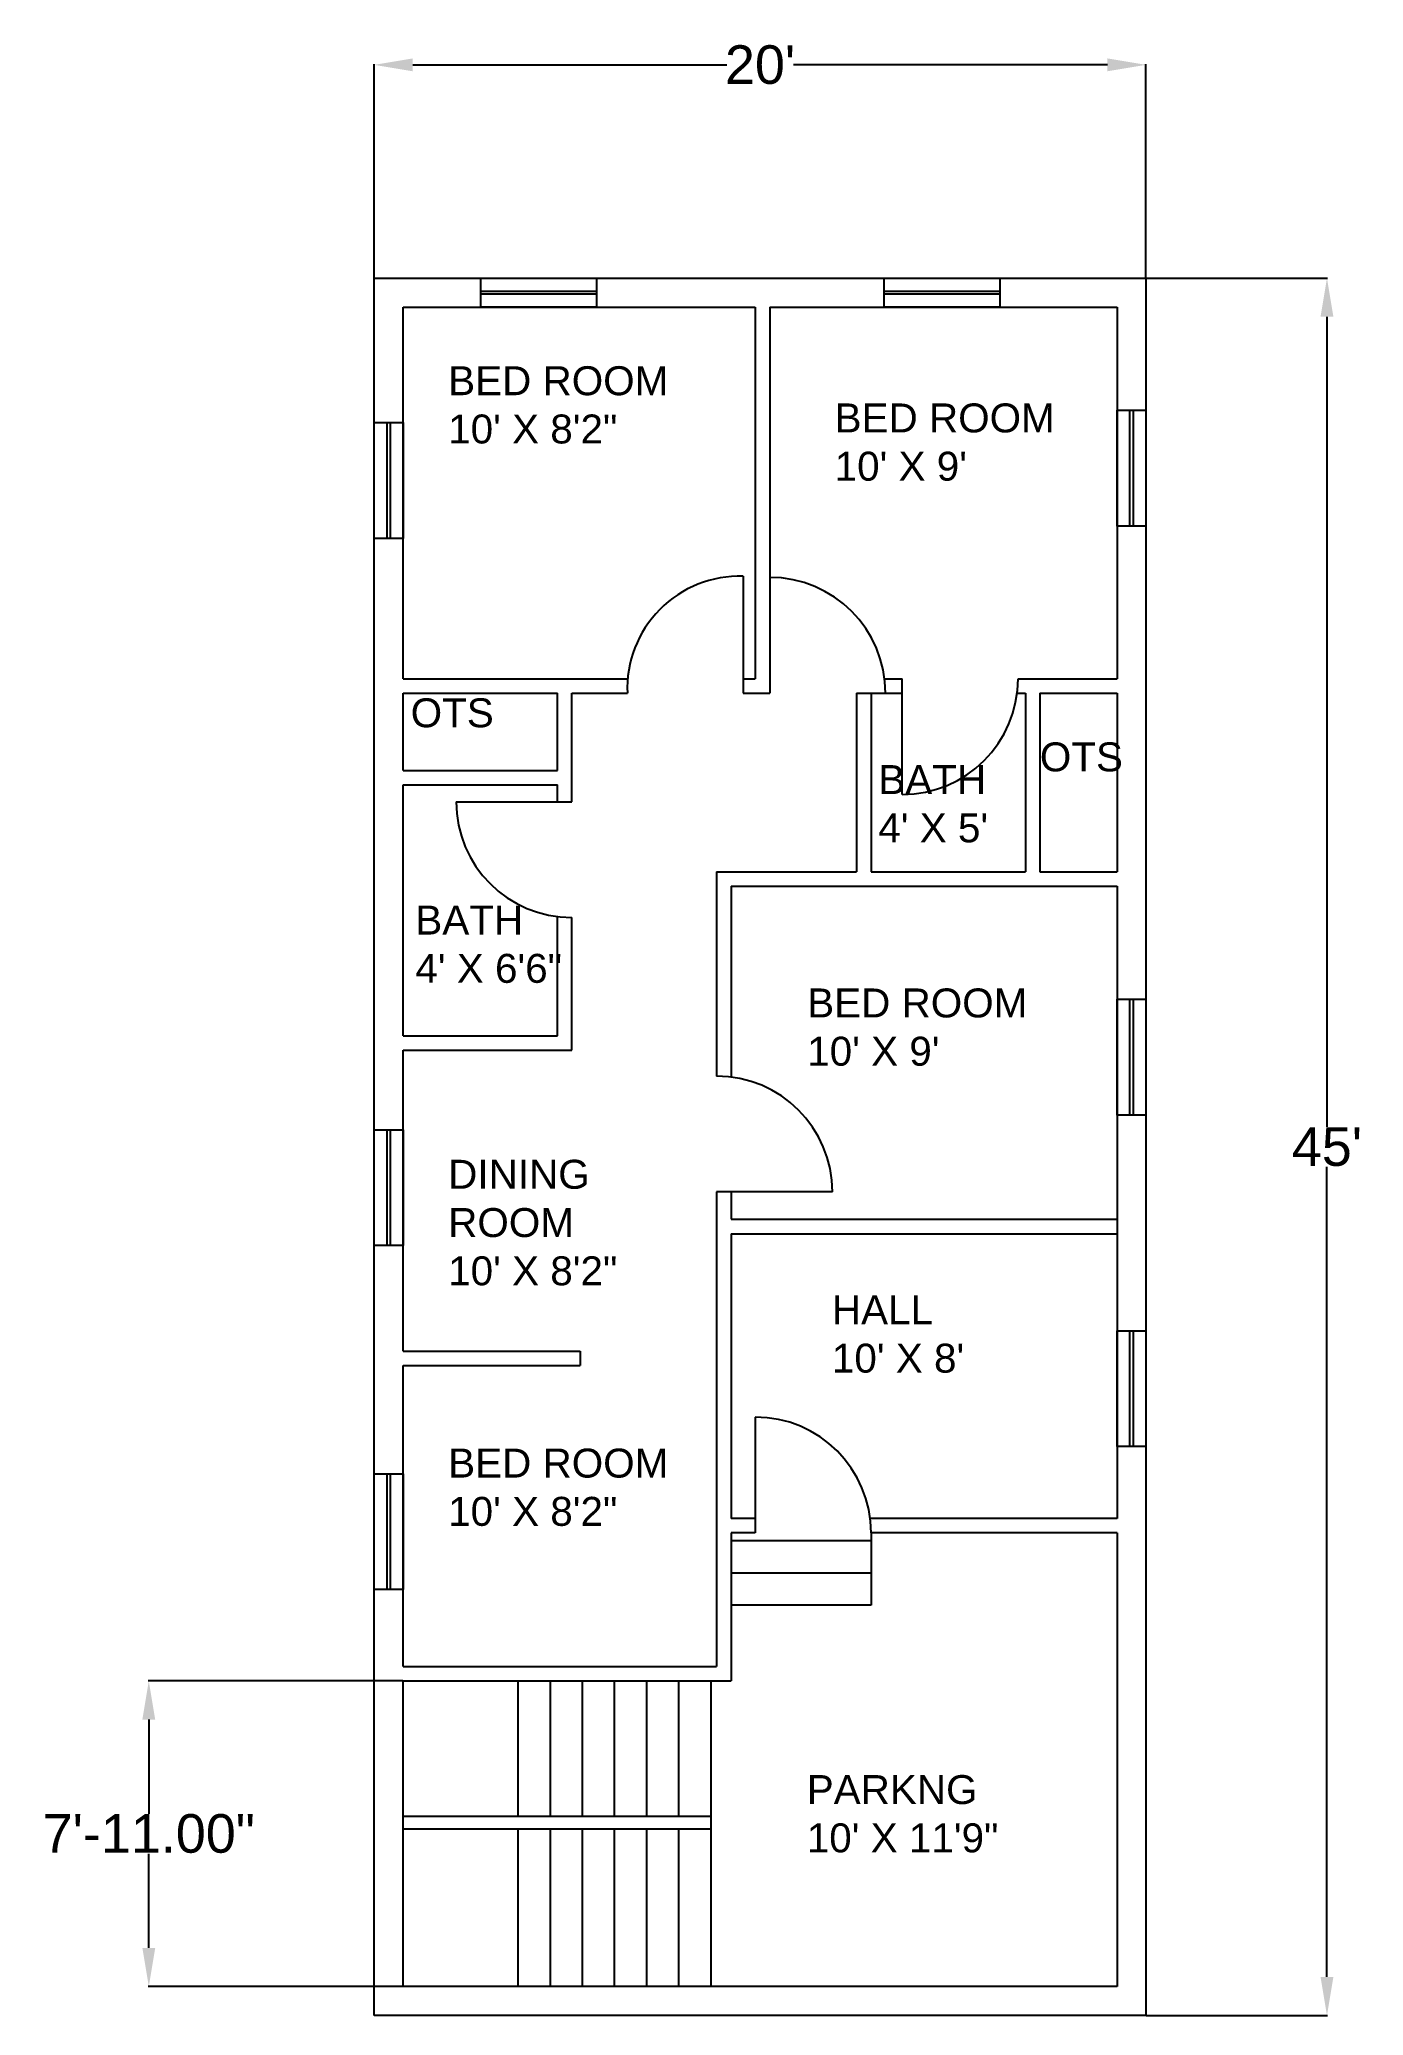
# Model space of a CAD drawing. Header units: inches. Extents: x 497 to 908, y 408 to 1022.
import ezdxf

# ---------------------------------------------------------------- set-up
doc = ezdxf.new("R2010")
doc.units = ezdxf.units.IN
doc.header["$MEASUREMENT"] = 0
doc.styles.get("Standard").update_dxf_attribs({"font": 'arial.ttf'})
doc.dimstyles.get("Standard").update_dxf_attribs({"dimtxt": 12, "dimasz": 12, "dimexe": 0.18, "dimexo": 0.0625, "dimgap": 0.09, "dimtad": 0, "dimtih": 1, "dimtoh": 1, "dimzin": 0, "dimdsep": 46, "dimlunit": 3, "dimtxsty": 'Standard', "dimcen": 0.09, "dimadec": 0, "dimazin": 0, "dimtfac": 1, "dimtofl": 0, "dimtmove": 0, "dimatfit": 3, "dimfxl": 1, "dimtolj": 1, "dimtzin": 0, "dimarcsym": 0})

# ---------------------------------------------------------------- blocks, each defined once
blk = doc.blocks.new('*D2')
at = {"color": 0, "lineweight": -2, "transparency": 16777216}
for p, q in [((609.79, 511.86), (530.59, 511.86)), ((530.77, 499.86), (530.77, 470.58)), ((530.77, 428.86), (530.77, 458.15)), ((609.79, 416.86), (530.59, 416.86))]:
    blk.add_line(p, q, dxfattribs=at)
at = {"color": 0, "transparency": 16777216}
for points in [[(528.77, 499.86), (532.77, 499.86), (530.77, 511.86)], [(528.77, 428.86), (532.77, 428.86), (530.77, 416.86)]]:
    blk.add_solid(points, dxfattribs=at)
at = {"layer": 'Defpoints', "color": 0, "transparency": 16777216}
for p in [(609.85, 511.86), (530.77, 416.86), (609.85, 416.86)]:
    blk.add_point(p, dxfattribs=at)
at = {"color": 0, "transparency": 16777216, "insert": (530.77, 464.36), "char_height": 12, "attachment_point": 5}
blk.add_mtext('\\A1;7\'-11.00"', dxfattribs=at)
blk = doc.blocks.new('*D3')
at = {"color": 0, "lineweight": -2, "transparency": 16777216}
for p, q in [((840.91, 947.86), (897.31, 947.86)), ((897.13, 935.86), (897.13, 684.06)), ((897.13, 419.86), (897.13, 671.67)), ((840.91, 407.86), (897.31, 407.86))]:
    blk.add_line(p, q, dxfattribs=at)
at = {"color": 0, "transparency": 16777216}
for points in [[(895.13, 935.86), (899.13, 935.86), (897.13, 947.86)], [(895.13, 419.86), (899.13, 419.86), (897.13, 407.86)]]:
    blk.add_solid(points, dxfattribs=at)
at = {"layer": 'Defpoints', "color": 0, "transparency": 16777216}
for p in [(840.85, 947.86), (840.85, 407.86), (897.13, 407.86)]:
    blk.add_point(p, dxfattribs=at)
at = {"color": 0, "transparency": 16777216, "insert": (897.13, 677.86), "char_height": 12, "attachment_point": 5}
blk.add_mtext("\\A1;45'", dxfattribs=at)
blk = doc.blocks.new('*D4')
at = {"color": 0, "lineweight": -2, "transparency": 16777216}
for p, q in [((600.85, 947.93), (600.85, 1014.35)), ((612.85, 1014.17), (710.48, 1014.17)), ((828.85, 1014.17), (731.23, 1014.17)), ((840.85, 947.93), (840.85, 1014.35))]:
    blk.add_line(p, q, dxfattribs=at)
at = {"color": 0, "transparency": 16777216}
for points in [[(612.85, 1016.17), (612.85, 1012.17), (600.85, 1014.17)], [(828.85, 1016.17), (828.85, 1012.17), (840.85, 1014.17)]]:
    blk.add_solid(points, dxfattribs=at)
at = {"layer": 'Defpoints', "color": 0, "transparency": 16777216}
for p in [(840.85, 1014.17), (600.85, 947.86), (840.85, 947.86)]:
    blk.add_point(p, dxfattribs=at)
at = {"color": 0, "transparency": 16777216, "insert": (720.85, 1014.17), "char_height": 12, "attachment_point": 5}
blk.add_mtext("\\A1;20'", dxfattribs=at)

msp = doc.modelspace()

# ---------------------------------------------------------------- linework, layer by layer
for p, q in [((600.851, 947.864), (840.851, 947.864)), ((600.851, 407.864), (600.851, 947.864)), ((633.996, 938.864), (633.996, 947.864)), ((633.996, 947.864), (669.996, 947.864)), ((669.996, 947.864), (669.996, 938.864)), ((759.433, 938.864), (759.433, 947.864)), ((759.433, 947.864), (795.433, 947.864)), ((795.433, 947.864), (795.433, 938.864)), ((840.851, 947.864), (840.851, 407.864)), ((633.996, 943.864), (669.996, 943.864)), ((669.996, 942.864), (633.996, 942.864)), ((759.433, 943.864), (795.433, 943.864)), ((795.433, 942.864), (759.433, 942.864)), ((609.851, 938.864), (719.351, 938.864)), ((609.851, 823.364), (609.851, 938.864)), ((669.996, 938.864), (633.996, 938.864)), ((719.351, 938.864), (719.351, 823.364)), ((723.851, 938.864), (723.851, 823.364)), ((723.851, 938.864), (831.851, 938.864)), ((795.433, 938.864), (759.433, 938.864)), ((831.851, 938.864), (831.851, 823.364)), ((600.851, 902.983), (609.851, 902.983)), ((600.851, 866.983), (600.851, 902.983)), ((604.851, 866.983), (604.851, 902.983)), ((605.851, 902.983), (605.851, 866.983)), ((609.851, 902.983), (609.851, 866.983)), ((831.851, 906.831), (840.851, 906.831)), ((831.851, 870.831), (831.851, 906.831)), ((835.851, 870.831), (835.851, 906.831)), ((836.851, 906.831), (836.851, 870.831)), ((840.851, 906.831), (840.851, 870.831)), ((609.851, 866.983), (600.851, 866.983)), ((840.851, 870.831), (831.851, 870.831)), ((715.585, 855.226), (715.585, 818.864)), ((723.851, 854.864), (723.851, 818.864)), ((723.851, 854.864), (723.851, 818.864)), ((609.851, 823.364), (679.691, 823.364)), ((715.585, 823.364), (719.351, 823.364)), ((759.568, 823.364), (765.059, 823.364)), ((765.059, 787.364), (765.059, 823.364)), ((801.059, 823.364), (831.851, 823.364)), ((807.851, 823.364), (831.851, 823.364)), ((609.851, 818.864), (657.851, 818.864)), ((609.851, 794.864), (609.851, 818.864)), ((657.851, 794.864), (657.851, 818.864)), ((662.351, 818.864), (679.585, 818.864)), ((662.351, 785.132), (662.351, 818.864)), ((715.585, 818.864), (723.851, 818.864)), ((750.851, 818.864), (750.851, 763.364)), ((750.851, 818.864), (765.059, 818.864)), ((755.351, 818.864), (755.351, 763.364)), ((800.777, 818.864), (803.351, 818.864)), ((803.351, 818.864), (803.351, 763.364)), ((807.851, 818.864), (807.851, 763.364)), ((807.851, 818.864), (831.851, 818.864)), ((831.851, 818.864), (831.851, 763.364)), ((609.851, 794.864), (657.851, 794.864)), ((609.851, 790.364), (657.851, 790.364)), ((609.851, 712.364), (609.851, 790.364)), ((657.851, 785.132), (657.851, 790.364)), ((626.351, 785.132), (662.351, 785.132)), ((707.351, 763.364), (707.351, 699.825)), ((707.351, 763.364), (750.851, 763.364)), ((755.351, 763.364), (803.351, 763.364)), ((807.851, 763.364), (831.851, 763.364)), ((711.851, 758.864), (711.851, 699.542)), ((711.851, 758.864), (831.851, 758.864)), ((831.851, 758.864), (831.851, 562.364)), ((657.851, 712.364), (657.851, 749.414)), ((662.351, 707.864), (662.351, 749.132)), ((831.851, 723.719), (840.851, 723.719)), ((831.851, 687.719), (831.851, 723.719)), ((835.851, 687.719), (835.851, 723.719)), ((836.851, 723.719), (836.851, 687.719)), ((840.851, 723.719), (840.851, 687.719)), ((609.851, 712.364), (657.851, 712.364)), ((609.851, 707.864), (662.351, 707.864)), ((609.851, 614.364), (609.851, 707.864)), ((600.851, 683.178), (609.851, 683.178)), ((600.851, 647.178), (600.851, 683.178)), ((604.851, 647.178), (604.851, 683.178)), ((605.851, 683.178), (605.851, 647.178)), ((609.851, 683.178), (609.851, 647.178)), ((840.851, 687.719), (831.851, 687.719)), ((743.351, 663.825), (707.351, 663.825)), ((707.351, 663.825), (707.351, 516.364)), ((711.851, 663.825), (711.851, 655.364)), ((711.851, 655.364), (831.851, 655.364)), ((609.851, 647.178), (600.851, 647.178)), ((711.851, 650.864), (831.851, 650.864)), ((711.851, 650.864), (711.851, 562.364)), ((831.851, 620.684), (840.851, 620.684)), ((831.851, 584.684), (831.851, 620.684)), ((835.851, 584.684), (835.851, 620.684)), ((836.851, 620.684), (836.851, 584.684)), ((840.851, 620.684), (840.851, 584.684)), ((609.851, 614.364), (664.938, 614.364)), ((664.938, 614.364), (664.938, 609.864)), ((609.851, 609.864), (664.938, 609.864)), ((609.851, 516.364), (609.851, 609.864)), ((719.362, 593.864), (719.362, 557.864)), ((719.362, 593.864), (719.362, 557.864)), ((840.851, 584.684), (831.851, 584.684)), ((600.851, 576.244), (609.851, 576.244)), ((600.851, 540.244), (600.851, 576.244)), ((604.851, 540.244), (604.851, 576.244)), ((605.851, 576.244), (605.851, 540.244)), ((609.851, 576.244), (609.851, 540.244)), ((719.362, 562.364), (711.851, 562.364)), ((831.851, 562.364), (755.08, 562.364)), ((711.851, 557.864), (711.851, 511.919)), ((719.362, 557.864), (711.851, 557.864)), ((755.362, 555.359), (711.851, 555.359)), ((831.851, 557.864), (755.362, 557.864)), ((755.362, 557.864), (755.362, 535.359)), ((831.851, 557.864), (831.851, 416.864)), ((755.362, 545.359), (711.851, 545.359)), ((609.851, 540.244), (600.851, 540.244)), ((755.362, 535.359), (711.851, 535.359)), ((609.851, 516.364), (707.351, 516.364)), ((609.851, 416.864), (609.851, 511.864)), ((609.851, 511.864), (707.351, 511.864)), ((645.531, 511.864), (645.531, 469.864)), ((655.531, 511.864), (655.531, 469.864)), ((665.531, 511.864), (665.531, 469.864)), ((675.531, 511.864), (675.531, 469.864)), ((685.531, 511.864), (685.531, 469.864)), ((695.531, 511.864), (695.531, 469.864)), ((705.531, 511.864), (705.531, 416.864)), ((707.351, 511.864), (711.851, 511.919)), ((609.851, 469.864), (705.531, 469.864)), ((609.851, 465.864), (705.531, 465.864)), ((645.531, 465.864), (645.531, 416.864)), ((655.531, 465.864), (655.531, 416.864)), ((665.531, 465.864), (665.531, 416.864)), ((675.531, 465.864), (675.531, 416.864)), ((685.531, 465.864), (685.531, 416.864)), ((695.531, 465.864), (695.531, 416.864)), ((831.851, 416.864), (609.851, 416.864)), ((707.351, 416.864), (609.851, 416.864)), ((840.851, 407.864), (600.851, 407.864))]:
    msp.add_line(p, q)
for centre, radius, start, end in [((714.5, 820.299), 34.944, 88.220554, 182.353696), ((723.851, 818.864), 36, 0, 90), ((765.059, 823.364), 36, 270, 0), ((662.351, 785.132), 36, 180, 270), ((707.351, 663.825), 36, 0, 90), ((719.362, 557.864), 36, 0, 90)]:
    msp.add_arc(centre, radius, start, end)

# ---------------------------------------------------------------- texts
at = {"char_height": 9, "attachment_point": 1}
for s, insert in [('BED ROOM\\P10\' X 8\'2"', (623.866, 920.487)), ("BED ROOM\\P10' X 9'", (744.039, 908.926)), ('OTS', (612.207, 817.27)), ('OTS', (807.851, 803.568)), ("BATH\\P4' X 5'", (757.62, 796.513)), ('BATH\\P4\' X 6\'6"', (613.659, 752.842)), ("BED ROOM\\P10' X 9'", (735.511, 727.084)), ('DINING ROOM\\P10\' X 8\'2"', (623.866, 673.833)), ("HALL\\P10' X 8'", (743.185, 631.679)), ('BED ROOM\\P10\' X 8\'2"', (623.866, 584.059)), ('PARKNG\\P10\' X 11\'9"', (735.373, 482.576))]:
    msp.add_mtext_dynamic_manual_height_columns(s, width=71.1368, gutter_width=1, heights=[0], dxfattribs=dict(at, insert=insert))

# ---------------------------------------------------------------- dimensions: what is measured, and where the dimension line sits
dim = msp.add_linear_dim(base=(840.851, 1014.168), p1=(600.851, 947.864), p2=(840.851, 947.864), dimstyle='Standard')
dim.commit()
dim.dimension.update_dxf_attribs({"geometry": '*D4', "text_midpoint": (720.851, 1014.168)})
for base, p1, p2, picture, middle in [((897.131, 407.864), (840.851, 947.864), (840.851, 407.864), '*D3', (897.131, 677.864)), ((530.773, 416.864), (609.851, 511.864), (609.851, 416.864), '*D2', (530.773, 464.364))]:
    dim = msp.add_linear_dim(base=base, p1=p1, p2=p2, angle=90, dimstyle='Standard')
    dim.commit()
    dim.dimension.update_dxf_attribs({"geometry": picture, "text_midpoint": middle})

doc.saveas('drawing.dxf')
